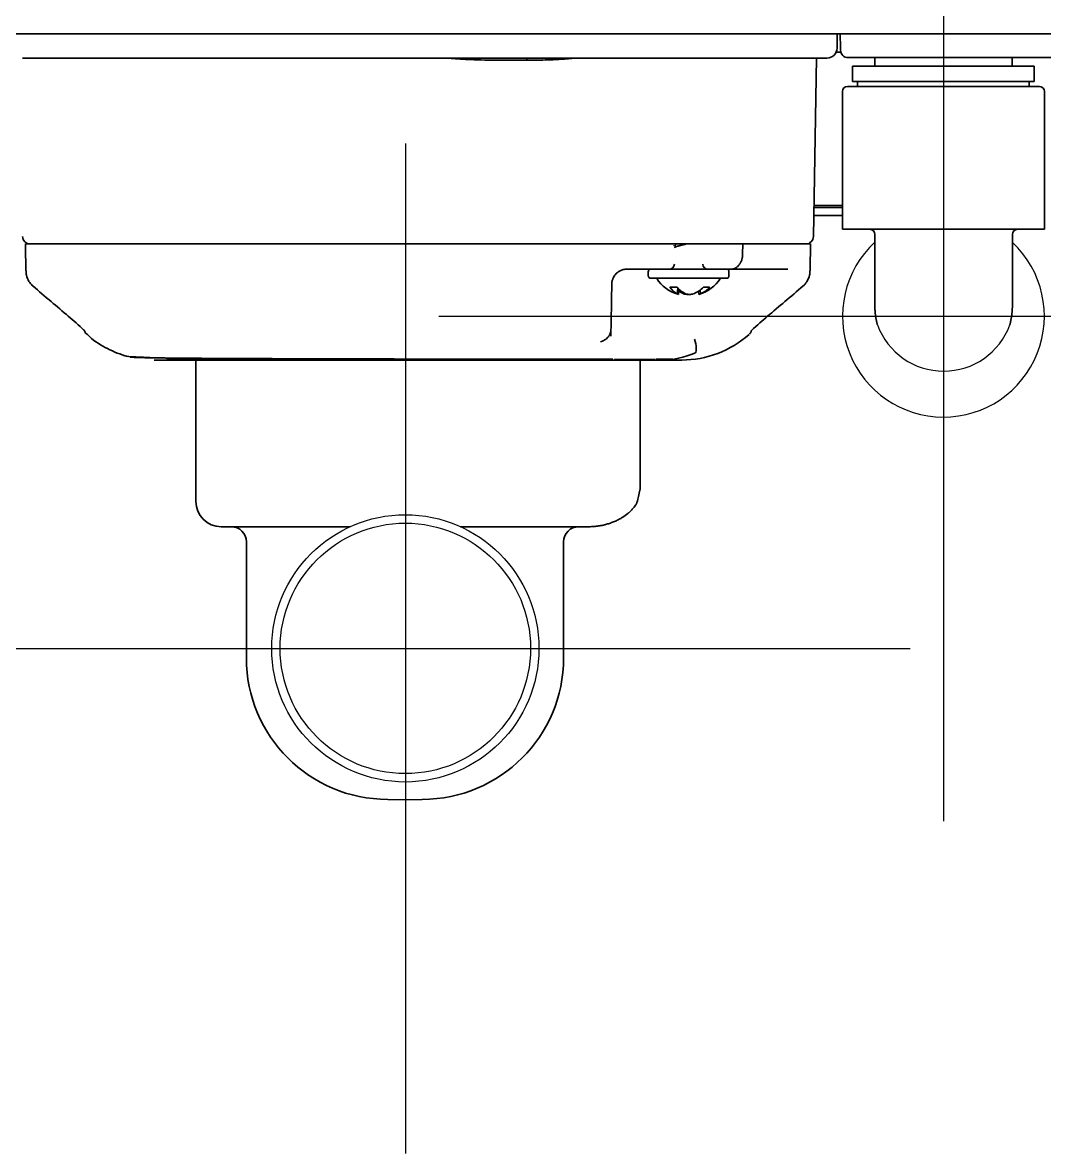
# Model space of a CAD drawing. Header units: inches. Extents: x 90 to 4161, y -506 to 3104.
# Drawn here: x 2301.1 to 2402.3, y 2179.9 to 2291.9 of the extents above; entities that cross this region are included whole.
import ezdxf

# ---------------------------------------------------------------- set-up
doc = ezdxf.new("R2010")
doc.units = ezdxf.units.IN
doc.layers.add('1', color=7, linetype='Continuous', true_color=0xffffff)

msp = doc.modelspace()

# ---------------------------------------------------------------- linework, layer by layer
at = {"color": 4}
for p, q in [((2392.35, 2312.85), (2392.35, 2212.85)), ((2342.35, 2262.85), (2442.35, 2262.85))]:
    msp.add_line(p, q, dxfattribs=at)
at = {"color": 6}
for p, q in [((2339.04, 2279.95), (2339.04, 2179.95)), ((2289.04, 2229.95), (2389.04, 2229.95))]:
    msp.add_line(p, q, dxfattribs=at)
msp.add_line((2337.29, 2215), (2340.72, 2215))
for radius in [13.23, 12.4]:
    msp.add_circle((2339.04, 2229.95), radius)
for centre, radius, start, end in [((2392.35, 2262.85), 10, 132.8436, 46.9023), ((2392.37, 2264.38), 6.98, 200.1021, 339.8979)]:
    msp.add_arc(centre, radius, start, end)
at = {"layer": '1', "color": 7, "linetype": 'Continuous', "lineweight": 35}
for p, q in [((2998.89, 2290.8), (2252.89, 2290.8)), ((2381.81, 2290.8), (2381.81, 2289.4)), ((2382.15, 2289.43), (2382.13, 2290.8)), ((2382.18, 2289), (2381.73, 2289)), ((2382.16, 2289.18), (2382.15, 2289.43)), ((2380.81, 2288.4), (2301.11, 2288.4)), ((2379.46, 2270.73), (2379.77, 2288.4)), ((2410.5, 2288.45), (2382.91, 2288.45)), ((2383.35, 2287.6), (2401.35, 2287.6)), ((2383.35, 2287.6), (2383.35, 2286.1)), ((2385.55, 2288.45), (2385.55, 2287.6)), ((2399.15, 2287.6), (2399.15, 2288.45)), ((2401.35, 2286.1), (2401.35, 2287.6)), ((2392.35, 2285.6), (2382.85, 2285.6)), ((2401.35, 2286.1), (2383.35, 2286.1)), ((2383.85, 2286.1), (2383.85, 2285.6)), ((2401.85, 2285.6), (2392.35, 2285.6)), ((2400.85, 2285.6), (2400.85, 2286.1)), ((2382.35, 2285.1), (2382.35, 2271.45)), ((2402.35, 2271.45), (2402.35, 2285.1)), ((2379.51, 2273.6), (2382.35, 2273.6)), ((2382.36, 2273.8), (2379.52, 2273.8)), ((2379.5, 2272.8), (2382.35, 2272.8)), ((2402.35, 2271.45), (2382.35, 2271.45)), ((2385.55, 2270.95), (2385.55, 2264)), ((2385.55, 2264), (2385.55, 2270.95)), ((2399.18, 2270.95), (2399.18, 2264)), ((2399.18, 2264), (2399.18, 2270.95)), ((2351.06, 2270), (2305.72, 2270)), ((2372.98, 2270), (2351.06, 2270)), ((2365.63, 2269.77), (2365.67, 2269.83)), ((2365.82, 2270), (2365.77, 2269.79)), ((2372.46, 2270), (2372.45, 2268.97)), ((2378.71, 2270), (2377.24, 2270)), ((2301.45, 2267.32), (2301.45, 2267.32)), ((2363.1, 2267.25), (2363.1, 2266.85)), ((2363.25, 2266.6), (2370.95, 2266.6)), ((2371.1, 2266.85), (2371.1, 2267.25)), ((2379.14, 2267.32), (2379.14, 2267.32)), ((2302.13, 2265.85), (2302.12, 2265.85)), ((2366.04, 2265.62), (2365.98, 2265.06)), ((2366.14, 2265.52), (2366.09, 2265)), ((2366.6, 2265.17), (2366.6, 2265.06)), ((2368.09, 2265.31), (2368.12, 2265)), ((2368.26, 2265.43), (2368.29, 2265.06)), ((2378.46, 2265.85), (2378.46, 2265.85)), ((2367.01, 2265.02), (2367.01, 2265)), ((2367.01, 2265), (2367.1, 2265.01)), ((2385.55, 2264), (2385.55, 2264)), ((2399.18, 2264), (2399.18, 2264)), ((2318.29, 2258.5), (2318.29, 2244.5)), ((2318.29, 2244.5), (2318.29, 2258.5)), ((2362.29, 2245.76), (2362.29, 2258.5)), ((2362.29, 2258.5), (2362.29, 2245.76)), ((2362.29, 2245.87), (2362.29, 2245.95)), ((2320.79, 2242), (2333.58, 2242)), ((2320.79, 2242), (2333.58, 2242)), ((2344.5, 2242), (2357.22, 2242)), ((2344.5, 2242), (2352.36, 2242)), ((2323.29, 2240.5), (2323.29, 2229)), ((2323.29, 2229), (2323.29, 2240.5)), ((2354.72, 2229), (2354.72, 2240.5))]:
    msp.add_line(p, q, dxfattribs=at)
for centre, radius, start, end in [((2380.81, 2289.4), 1, 270, 0), ((2382.91, 2289.2), 0.75, 181, 270), ((2382.85, 2285.1), 0.5, 90, 180), ((2401.85, 2285.1), 0.5, 0, 90), ((2301.87, 2270.75), 0.75, 181, 270), ((2378.71, 2270.75), 0.75, 270, 359), ((2385.05, 2270.95), 0.5, 0, 90), ((2385.05, 2270.95), 0.5, 0, 90), ((2399.68, 2270.95), 0.5, 90, 180), ((2399.68, 2270.95), 0.5, 90, 180), ((2363.39, 2267.25), 0.283, 118.0725, 180), ((2365.19, 2268), 0.5, 270, 0), ((2369.02, 2268), 0.5, 180, 270), ((2370.82, 2267.25), 0.283, 0, 61.9275), ((2363.39, 2266.85), 0.283, 180, 241.9275), ((2367.1, 2268.6), 3.74, 212.3241, 253.6076), ((2367.1, 2268.6), 3.74, 286.3924, 327.6759), ((2370.82, 2266.85), 0.283, 298.0725, 0), ((2320.79, 2244.5), 2.5, 180, 270), ((2321.79, 2240.5), 1.5, 0, 90), ((2356.22, 2240.5), 1.5, 90, 180), ((2337.29, 2229), 14, 180, 270), ((2337.29, 2229), 14, 180, 270), ((2340.72, 2229), 14, 270, 0)]:
    msp.add_arc(centre, radius, start, end, dxfattribs=at)
for centre, major_axis, ratio, start_param, end_param in [((2351.08, 2288.18), (0.001, -0.25), 0.01984, 3.666021, 4.694842), ((2366.87, 2268.62), (0.35, 3.71), 0.627676, 2.529365, 2.902086), ((2367.33, 2268.62), (0.36, -3.71), 0.654345, 5.549803, 5.922525), ((2367.29, 2268.62), (0.43, -3.7), 0.775115, 5.720567, 5.896264), ((2366.92, 2268.62), (0.43, 3.7), 0.775115, 3.528514, 3.901235), ((2367.3, 2268.62), (0.41, -3.71), 0.752737, 0.215025, 0.587746), ((2366.51, 2268.65), (0.36, 3.67), 0.257668, 2.955348, 3.072213), ((2367.26, 2268.65), (1.27, -3.46), 0.961631, 5.733637, 5.850503), ((2367.36, 2268.65), (0.81, -3.6), 0.902278, 5.872372, 5.989237), ((2366.94, 2268.65), (1.27, 3.46), 0.961631, 3.574275, 3.691141), ((2367.66, 2268.65), (0.38, -3.67), 0.420739, 0.050717, 0.167582), ((2366.42, 2268.5), (0, 10), 0.999998, 3.14138, 3.87132), ((2367.27, 2260.61), (0.45, -1.43), 0.265232, 0.159057, 1.46792), ((2364.39, 2268.5), (0, 10), 0.911652, 3.141593, 3.522344)]:
    msp.add_ellipse(centre, major_axis=major_axis, ratio=ratio, start_param=start_param, end_param=end_param, dxfattribs=at)
for points, knots in [([(2351.08, 2288.19), (2350.62, 2288.18), (2349.69, 2288.18), (2348.76, 2288.19), (2347.84, 2288.2), (2347.38, 2288.2), (2346.45, 2288.22), (2345.99, 2288.23), (2345.3, 2288.26), (2345.07, 2288.27), (2344.61, 2288.29), (2344.38, 2288.31), (2343.96, 2288.34), (2343.77, 2288.35), (2343.59, 2288.37)], [0, 0, 0, 0, 0.184711, 0.369421, 0.369421, 0.554132, 0.554132, 0.738842, 0.738842, 0.831198, 0.831198, 0.923553, 0.923553, 1, 1, 1, 1]), ([(2355.6, 2288.39), (2355.46, 2288.37), (2355.31, 2288.35), (2355.01, 2288.32), (2354.86, 2288.31), (2354.41, 2288.28), (2354.11, 2288.26), (2353.66, 2288.24), (2353.51, 2288.23), (2353.2, 2288.22), (2353.05, 2288.22), (2352.6, 2288.2), (2352.3, 2288.2), (2351.69, 2288.19), (2351.38, 2288.19), (2351.08, 2288.19)], [0, 0, 0, 0, 0.098851, 0.098851, 0.198979, 0.198979, 0.399234, 0.399234, 0.499362, 0.499362, 0.599489, 0.599489, 0.799745, 0.799745, 1, 1, 1, 1]), ([(2372.46, 2270), (2369.6, 2270), (2362.21, 2270), (2347.78, 2270), (2332.21, 2270), (2317.87, 2270), (2306.94, 2270), (2302.14, 2270), (2301.42, 2270), (2301.4, 2270)], [0, 0, 0, 0, 0.154718, 0.309436, 0.464154, 0.618872, 0.77359, 0.928308, 1, 1, 1, 1]), ([(2365.72, 2269.62), (2365.72, 2269.63), (2365.73, 2269.64), (2365.74, 2269.65), (2365.76, 2269.67), (2365.76, 2269.67), (2365.78, 2269.68), (2365.78, 2269.69), (2365.81, 2269.7), (2365.85, 2269.72), (2365.9, 2269.74), (2365.94, 2269.75), (2365.95, 2269.76), (2365.98, 2269.77), (2366, 2269.77), (2366.05, 2269.79), (2366.08, 2269.8), (2366.16, 2269.82), (2366.19, 2269.83), (2366.26, 2269.84), (2366.28, 2269.85), (2366.32, 2269.86), (2366.34, 2269.86), (2366.41, 2269.88), (2366.46, 2269.89), (2366.55, 2269.91), (2366.6, 2269.92), (2366.7, 2269.94), (2366.75, 2269.95), (2366.8, 2269.96)], [0, 0, 0, 0, 0.037115, 0.12465, 0.12465, 0.168417, 0.168417, 0.212185, 0.212185, 0.29972, 0.387255, 0.387255, 0.431022, 0.431022, 0.47479, 0.47479, 0.562325, 0.562325, 0.64986, 0.64986, 0.693627, 0.693627, 0.737395, 0.737395, 0.82493, 0.82493, 0.912465, 0.912465, 1, 1, 1, 1]), ([(2379.18, 2270), (2379.2, 2270), (2378.43, 2270), (2375.32, 2270), (2372.46, 2270)], [0, 0, 0, 0, 0.349223, 1, 1, 1, 1]), ([(2372.45, 2268.97), (2372.45, 2268.87), (2372.44, 2268.78), (2372.42, 2268.63), (2372.41, 2268.59), (2372.39, 2268.52), (2372.39, 2268.5), (2372.37, 2268.45), (2372.37, 2268.43), (2372.33, 2268.32), (2372.29, 2268.23), (2372.24, 2268.13), (2372.23, 2268.11), (2372.21, 2268.07), (2372.2, 2268.05), (2372.16, 2268), (2372.13, 2267.96), (2372.05, 2267.86), (2372, 2267.8), (2371.92, 2267.73), (2371.9, 2267.72), (2371.87, 2267.69), (2371.85, 2267.68), (2371.8, 2267.65), (2371.74, 2267.61), (2371.67, 2267.57), (2371.61, 2267.55), (2371.59, 2267.54), (2371.56, 2267.54), (2371.54, 2267.53), (2371.53, 2267.53), (2371.45, 2267.51), (2371.38, 2267.5), (2371.3, 2267.5)], [0, 0, 0, 0, 0.125, 0.125, 0.1875, 0.1875, 0.21875, 0.21875, 0.25, 0.25, 0.375, 0.375, 0.40625, 0.40625, 0.4375, 0.4375, 0.5, 0.5, 0.625, 0.625, 0.65625, 0.65625, 0.6875, 0.6875, 0.75, 0.8125, 0.8125, 0.84375, 0.859375, 0.859375, 0.875, 0.875, 1, 1, 1, 1]), ([(2359.67, 2266.71), (2359.71, 2266.77), (2359.75, 2266.84), (2359.84, 2266.95), (2359.88, 2267.01), (2359.96, 2267.09), (2359.99, 2267.11), (2360.04, 2267.16), (2360.07, 2267.18), (2360.15, 2267.24), (2360.21, 2267.28), (2360.3, 2267.33), (2360.32, 2267.34), (2360.38, 2267.37), (2360.41, 2267.38), (2360.51, 2267.42), (2360.57, 2267.44), (2360.69, 2267.47), (2360.75, 2267.48), (2360.84, 2267.49), (2360.87, 2267.49), (2360.93, 2267.5), (2360.96, 2267.5), (2360.99, 2267.5)], [0, 0, 0, 0, 0.125, 0.125, 0.25, 0.25, 0.3125, 0.3125, 0.375, 0.375, 0.5, 0.5, 0.5625, 0.5625, 0.625, 0.625, 0.75, 0.75, 0.875, 0.875, 0.9375, 0.9375, 1, 1, 1, 1]), ([(2360.99, 2267.5), (2361.49, 2267.5), (2361.98, 2267.5), (2362.95, 2267.5), (2363.43, 2267.5), (2364.13, 2267.5), (2364.48, 2267.5), (2364.82, 2267.5), (2365.05, 2267.5), (2365.17, 2267.5), (2365.74, 2267.5), (2366.62, 2267.5), (2367.89, 2267.5), (2368.69, 2267.5), (2369.48, 2267.5), (2369.86, 2267.5), (2370.6, 2267.5), (2370.95, 2267.5), (2371.3, 2267.5)], [0, 0, 0, 0, 0.125, 0.125, 0.25, 0.25, 0.3125, 0.34375, 0.34375, 0.375, 0.375, 0.5, 0.625, 0.75, 0.75, 0.875, 0.875, 1, 1, 1, 1]), ([(2371.3, 2267.5), (2371.65, 2267.5), (2371.98, 2267.5), (2372.62, 2267.5), (2373.23, 2267.5), (2374.05, 2267.5), (2374.55, 2267.5), (2374.91, 2267.5), (2375.02, 2267.5), (2375.19, 2267.5), (2375.24, 2267.5), (2375.35, 2267.5), (2375.61, 2267.5), (2375.85, 2267.5), (2376.21, 2267.5), (2376.37, 2267.5), (2376.66, 2267.5), (2376.8, 2267.5), (2376.92, 2267.5)], [0, 0, 0, 0, 0.125, 0.125, 0.25, 0.375, 0.5, 0.5, 0.5625, 0.5625, 0.59375, 0.59375, 0.625, 0.75, 0.75, 0.875, 0.875, 1, 1, 1, 1]), ([(2301.48, 2267.32), (2301.47, 2267.18), (2301.48, 2266.82), (2301.71, 2266.31), (2301.99, 2265.96), (2302.13, 2265.85), (2302.16, 2265.83)], [0, 0, 0, 0, 0.236229, 0.616362, 0.935534, 1, 1, 1, 1]), ([(2359.49, 2266.02), (2359.49, 2266.1), (2359.5, 2266.18), (2359.52, 2266.3), (2359.53, 2266.35), (2359.56, 2266.43), (2359.57, 2266.47), (2359.58, 2266.51)], [0, 0, 0, 0, 0.5, 0.5, 0.75, 0.75, 1, 1, 1, 1]), ([(2359.58, 2266.51), (2359.59, 2266.52), (2359.59, 2266.53), (2359.6, 2266.55), (2359.6, 2266.56), (2359.61, 2266.57), (2359.61, 2266.58), (2359.62, 2266.6), (2359.62, 2266.61), (2359.63, 2266.62), (2359.63, 2266.62), (2359.63, 2266.63), (2359.64, 2266.64), (2359.64, 2266.65), (2359.65, 2266.66), (2359.66, 2266.68), (2359.66, 2266.69), (2359.67, 2266.7), (2359.67, 2266.7), (2359.67, 2266.71)], [0, 0, 0, 0, 0.25, 0.25, 0.375, 0.375, 0.5, 0.5, 0.625, 0.625, 0.6875, 0.6875, 0.75, 0.75, 0.875, 0.875, 0.9375, 0.9375, 1, 1, 1, 1]), ([(2378.43, 2265.83), (2378.58, 2265.95), (2378.84, 2266.26), (2379.1, 2266.8), (2379.11, 2267.18), (2379.1, 2267.32)], [0, 0, 0, 0, 0.349413, 0.763284, 1, 1, 1, 1]), ([(2301.96, 2266), (2302.49, 2265.54), (2303.57, 2264.61), (2305.31, 2263.14), (2306.53, 2262.09), (2307.2, 2261.47), (2307.28, 2261.39)], [0, 0, 0, 0, 0.396386, 0.715268, 0.965955, 1, 1, 1, 1]), ([(2359.41, 2261.51), (2359.43, 2262.21), (2359.44, 2262.94), (2359.46, 2264.07), (2359.47, 2264.45), (2359.48, 2265.23), (2359.49, 2265.62), (2359.49, 2266.02)], [0, 0, 0, 0, 0.5, 0.5, 0.75, 0.75, 1, 1, 1, 1]), ([(2365.25, 2265.71), (2365.27, 2265.71), (2365.3, 2265.71), (2365.35, 2265.71), (2365.38, 2265.71), (2365.43, 2265.71), (2365.46, 2265.71), (2365.52, 2265.71), (2365.55, 2265.71), (2365.64, 2265.71), (2365.7, 2265.71), (2365.8, 2265.71), (2365.83, 2265.71), (2365.9, 2265.71), (2365.93, 2265.71), (2365.97, 2265.71)], [0, 0, 0, 0, 0.125, 0.125, 0.25, 0.25, 0.375, 0.375, 0.5, 0.5, 0.75, 0.75, 0.875, 0.875, 1, 1, 1, 1]), ([(2368.58, 2265.71), (2368.61, 2265.71), (2368.64, 2265.71), (2368.7, 2265.71), (2368.76, 2265.71), (2368.82, 2265.71), (2368.87, 2265.71), (2368.89, 2265.71), (2368.97, 2265.71), (2369.02, 2265.71), (2369.08, 2265.71), (2369.11, 2265.71), (2369.15, 2265.71), (2369.17, 2265.71), (2369.18, 2265.71)], [0, 0, 0, 0, 0.125, 0.125, 0.25, 0.375, 0.375, 0.5, 0.5, 0.75, 0.75, 0.875, 0.875, 1, 1, 1, 1]), ([(2373.26, 2261.35), (2373.36, 2261.44), (2374.04, 2262.08), (2375.27, 2263.14), (2377.01, 2264.61), (2378.09, 2265.54), (2378.62, 2266)], [0, 0, 0, 0, 0.03946, 0.288739, 0.605832, 1, 1, 1, 1]), ([(2307.27, 2261.4), (2307.27, 2261.4), (2307.28, 2261.36), (2307.3, 2261.28), (2307.36, 2261.18), (2307.42, 2261.12), (2307.45, 2261.09)], [0, 0, 0, 0, 0.015221, 0.376363, 0.720438, 1, 1, 1, 1]), ([(2307.47, 2261.11), (2307.56, 2261.01), (2308.15, 2260.4), (2309.52, 2259.58), (2310.82, 2259.05), (2311.52, 2258.85)], [0, 0, 0, 0, 0.084001, 0.54377, 1, 1, 1, 1]), ([(2358.37, 2260.31), (2358.44, 2260.33), (2358.52, 2260.36), (2358.62, 2260.4), (2358.67, 2260.43), (2358.72, 2260.45), (2358.75, 2260.47), (2358.77, 2260.48), (2358.85, 2260.53), (2358.97, 2260.61), (2359.07, 2260.71), (2359.14, 2260.8), (2359.16, 2260.82), (2359.21, 2260.88), (2359.23, 2260.92), (2359.26, 2260.97), (2359.28, 2261), (2359.29, 2261.01), (2359.31, 2261.06), (2359.32, 2261.09), (2359.36, 2261.19), (2359.38, 2261.25), (2359.4, 2261.35), (2359.4, 2261.38), (2359.41, 2261.42), (2359.41, 2261.42), (2359.41, 2261.43), (2359.41, 2261.44), (2359.41, 2261.47), (2359.41, 2261.5), (2359.41, 2261.51)], [0, 0, 0, 0, 0.125, 0.125, 0.1875, 0.21875, 0.21875, 0.25, 0.25, 0.375, 0.5, 0.5, 0.5625, 0.5625, 0.625, 0.65625, 0.65625, 0.6875, 0.6875, 0.75, 0.75, 0.875, 0.875, 0.9375, 0.9375, 0.945312, 0.945312, 0.953125, 0.96875, 1, 1, 1, 1]), ([(2359.4, 2260.88), (2359.41, 2260.98), (2359.41, 2261.07), (2359.41, 2261.28), (2359.41, 2261.39), (2359.41, 2261.51)], [0, 0, 0, 0, 0.5, 0.5, 1, 1, 1, 1]), ([(2373.31, 2261.4), (2373.31, 2261.37), (2373.3, 2261.35), (2373.26, 2261.23), (2373.2, 2261.15), (2373.12, 2261.08)], [0, 0, 0, 0, 0.237868, 0.237868, 1, 1, 1, 1]), ([(2311.32, 2258.92), (2311.39, 2258.88), (2312.17, 2258.81), (2313.72, 2258.74), (2315.16, 2258.71), (2315.23, 2258.71)], [0, 0, 0, 0, 0.48792, 0.973979, 1, 1, 1, 1]), ([(2311.78, 2258.79), (2311.88, 2258.78), (2312.27, 2258.76), (2313.52, 2258.73), (2315.38, 2258.7), (2317.78, 2258.68), (2320.66, 2258.66), (2323.98, 2258.65), (2327.7, 2258.63), (2331.78, 2258.62), (2336.19, 2258.61), (2340.89, 2258.6), (2345.78, 2258.6), (2350.73, 2258.59), (2355.38, 2258.59), (2358.41, 2258.59), (2359.58, 2258.59), (2359.58, 2258.59)], [0, 0, 0, 0, 0.063042, 0.126786, 0.191625, 0.257913, 0.325761, 0.395108, 0.465802, 0.537641, 0.610438, 0.684265, 0.759713, 0.837433, 0.91752, 0.999693, 1, 1, 1, 1]), ([(2364.39, 2258.5), (2363.9, 2258.5), (2362.77, 2258.5), (2360.6, 2258.5), (2358.03, 2258.5), (2355.14, 2258.5), (2352.02, 2258.5), (2348.72, 2258.5), (2345.37, 2258.5), (2342.13, 2258.5), (2339.03, 2258.5), (2335.96, 2258.5), (2332.84, 2258.5), (2329.65, 2258.5), (2326.47, 2258.5), (2323.46, 2258.5), (2320.82, 2258.5), (2318.64, 2258.5), (2316.92, 2258.5), (2315.62, 2258.5), (2314.7, 2258.5), (2314.22, 2258.5), (2314.15, 2258.5), (2314.17, 2258.5)], [0, 0, 0, 0, 0.048227, 0.096454, 0.14468, 0.192907, 0.241134, 0.289361, 0.337587, 0.385814, 0.434041, 0.482268, 0.530495, 0.578721, 0.626948, 0.675175, 0.723402, 0.771628, 0.819855, 0.868082, 0.916309, 0.964536, 1, 1, 1, 1]), ([(2314.17, 2258.5), (2314.18, 2258.5), (2314.24, 2258.5), (2314.61, 2258.5), (2315.62, 2258.5), (2317.14, 2258.5), (2319.15, 2258.5), (2321.59, 2258.5), (2323.43, 2258.5), (2324.42, 2258.5)], [0, 0, 0, 0, 0.042242, 0.201868, 0.361495, 0.521121, 0.680747, 0.840374, 1, 1, 1, 1]), ([(2315.29, 2258.68), (2315.44, 2258.67), (2315.58, 2258.65), (2315.82, 2258.63), (2315.91, 2258.63), (2316.05, 2258.62), (2316.1, 2258.61), (2316.19, 2258.61), (2316.23, 2258.6), (2316.46, 2258.59), (2316.62, 2258.58), (2316.78, 2258.58)], [0, 0, 0, 0, 0.269206, 0.269206, 0.451905, 0.451905, 0.543254, 0.543254, 0.634603, 0.634603, 1, 1, 1, 1]), ([(2316.78, 2258.58), (2317.13, 2258.57), (2317.47, 2258.56), (2318.15, 2258.56), (2318.48, 2258.55), (2319.16, 2258.55), (2319.49, 2258.56), (2320.15, 2258.56), (2320.48, 2258.57), (2320.81, 2258.58)], [0, 0, 0, 0, 0.25, 0.25, 0.5, 0.5, 0.75, 0.75, 1, 1, 1, 1]), ([(2324.42, 2258.5), (2325, 2258.5), (2325.61, 2258.5), (2326.84, 2258.5), (2327.47, 2258.5), (2328.76, 2258.5), (2329.42, 2258.5), (2330.17, 2258.5), (2330.26, 2258.5), (2330.43, 2258.5), (2330.51, 2258.5), (2330.77, 2258.5), (2330.94, 2258.5), (2331.45, 2258.5), (2331.79, 2258.5), (2332.82, 2258.5), (2333.51, 2258.5), (2334.89, 2258.5), (2335.58, 2258.5), (2336.98, 2258.5), (2337.68, 2258.5), (2338.56, 2258.5), (2338.83, 2258.5), (2339.09, 2258.5), (2339.27, 2258.5), (2339.36, 2258.5), (2339.8, 2258.5), (2340.15, 2258.5), (2341.2, 2258.5), (2341.89, 2258.5), (2343.26, 2258.5), (2343.94, 2258.5), (2345.28, 2258.5), (2345.95, 2258.5), (2346.69, 2258.5), (2346.77, 2258.5), (2346.94, 2258.5), (2347.18, 2258.5), (2347.42, 2258.5), (2347.91, 2258.5), (2348.23, 2258.5), (2349.18, 2258.5), (2349.8, 2258.5), (2351.02, 2258.5), (2351.62, 2258.5), (2352.79, 2258.5), (2353.37, 2258.5), (2354.22, 2258.5), (2354.5, 2258.5), (2354.85, 2258.5), (2354.92, 2258.5), (2355.06, 2258.5), (2355.13, 2258.5), (2355.33, 2258.5), (2355.47, 2258.5), (2356.15, 2258.5), (2356.67, 2258.5), (2357.69, 2258.5), (2358.18, 2258.5), (2359.14, 2258.5), (2359.6, 2258.5), (2360.5, 2258.5), (2360.93, 2258.5), (2361.75, 2258.5), (2362.14, 2258.5), (2362.61, 2258.5), (2362.71, 2258.5), (2362.84, 2258.5), (2362.89, 2258.5), (2362.98, 2258.5), (2363.2, 2258.5), (2363.41, 2258.5), (2363.91, 2258.5), (2364.21, 2258.5), (2364.76, 2258.5), (2365.01, 2258.5), (2365.46, 2258.5), (2365.65, 2258.5), (2365.83, 2258.5), (2365.85, 2258.5), (2365.89, 2258.5), (2365.91, 2258.5), (2365.97, 2258.5), (2366.07, 2258.5), (2366.16, 2258.5), (2366.3, 2258.5), (2366.36, 2258.5), (2366.41, 2258.5), (2366.41, 2258.5), (2366.42, 2258.5)], [0, 0, 0, 0, 0.036437, 0.036437, 0.072873, 0.072873, 0.10931, 0.10931, 0.113865, 0.113865, 0.118419, 0.118419, 0.127528, 0.127528, 0.145747, 0.145747, 0.182183, 0.182183, 0.21862, 0.21862, 0.255056, 0.255056, 0.264166, 0.26872, 0.26872, 0.273275, 0.273275, 0.291493, 0.291493, 0.32793, 0.32793, 0.364366, 0.364366, 0.400803, 0.400803, 0.405358, 0.405358, 0.409912, 0.419021, 0.419021, 0.43724, 0.43724, 0.473676, 0.473676, 0.510113, 0.510113, 0.54655, 0.54655, 0.564768, 0.564768, 0.569323, 0.569323, 0.573877, 0.573877, 0.582986, 0.582986, 0.619423, 0.619423, 0.65586, 0.65586, 0.692296, 0.692296, 0.728733, 0.728733, 0.765169, 0.765169, 0.774279, 0.774279, 0.778833, 0.778833, 0.783388, 0.801606, 0.801606, 0.838043, 0.838043, 0.874479, 0.874479, 0.910916, 0.910916, 0.915471, 0.915471, 0.920025, 0.920025, 0.929134, 0.947353, 0.947353, 0.983789, 0.983789, 1, 1, 1, 1]), ([(2363.8, 2258.58), (2363.46, 2258.57), (2363.11, 2258.56), (2362.43, 2258.56), (2362.1, 2258.55), (2361.43, 2258.55), (2361.09, 2258.56), (2360.43, 2258.56), (2360.1, 2258.57), (2359.77, 2258.58)], [0, 0, 0, 0, 0.25, 0.25, 0.5, 0.5, 0.75, 0.75, 1, 1, 1, 1]), ([(2366.08, 2258.5), (2366.13, 2258.5), (2366.17, 2258.5), (2366.3, 2258.5), (2366.36, 2258.5), (2366.42, 2258.5), (2366.42, 2258.5), (2366.35, 2258.5), (2366.28, 2258.5), (2366.17, 2258.5), (2366.15, 2258.5), (2366.12, 2258.5), (2366.11, 2258.5), (2366.06, 2258.5), (2366.03, 2258.5), (2365.93, 2258.5), (2365.85, 2258.5), (2365.6, 2258.5), (2365.4, 2258.5), (2364.94, 2258.5), (2364.68, 2258.5), (2364.39, 2258.5)], [0, 0, 0, 0, 0.057806, 0.057806, 0.214838, 0.214838, 0.371871, 0.371871, 0.528903, 0.528903, 0.548532, 0.548532, 0.568161, 0.568161, 0.607419, 0.607419, 0.685935, 0.685935, 0.842968, 0.842968, 1, 1, 1, 1]), ([(2357.22, 2242), (2357.31, 2242), (2357.39, 2242), (2357.55, 2242.01), (2357.63, 2242.01), (2357.88, 2242.03), (2358.03, 2242.05), (2358.34, 2242.09), (2358.49, 2242.12), (2358.68, 2242.16), (2358.71, 2242.17), (2358.79, 2242.19), (2358.82, 2242.2), (2358.93, 2242.23), (2359, 2242.25), (2359.21, 2242.31), (2359.35, 2242.35), (2359.61, 2242.45), (2359.74, 2242.5), (2359.92, 2242.58), (2359.98, 2242.61), (2360.1, 2242.67), (2360.27, 2242.76), (2360.43, 2242.85), (2360.74, 2243.04), (2360.93, 2243.17), (2361.11, 2243.33), (2361.13, 2243.34), (2361.17, 2243.38), (2361.19, 2243.4), (2361.25, 2243.45), (2361.36, 2243.55), (2361.46, 2243.65), (2361.65, 2243.86), (2361.75, 2243.99), (2361.86, 2244.15), (2361.88, 2244.19), (2361.92, 2244.25), (2361.94, 2244.28), (2361.99, 2244.38), (2362.02, 2244.44), (2362.29, 2245.76)], [0, 0, 0, 0, 0.03125, 0.03125, 0.0625, 0.0625, 0.125, 0.125, 0.1875, 0.1875, 0.203125, 0.203125, 0.21875, 0.21875, 0.25, 0.25, 0.3125, 0.3125, 0.375, 0.375, 0.40625, 0.40625, 0.4375, 0.5, 0.5, 0.625, 0.625, 0.640625, 0.640625, 0.65625, 0.65625, 0.6875, 0.75, 0.75, 0.875, 0.875, 0.90625, 0.90625, 0.9375, 0.9375, 1, 1, 1, 1])]:
    msp.add_open_spline(points, degree=3, knots=knots, dxfattribs=at)
for points in [[(2301.4, 2270), (2301.45, 2267.32)], [(2379.14, 2267.32), (2379.18, 2270)], [(2323.7, 2258.59), (2321.03, 2258.62)], [(2363.89, 2258.58), (2365.53, 2258.58)]]:
    msp.add_open_spline(points, degree=1, dxfattribs=at)
for points, weights in [([(2385.81, 2261.98), (2385.63, 2262.65), (2385.55, 2263.32), (2385.55, 2264)], [1.07372332759, 1.09955824474, 1.13218317293, 1.17159811216]), ([(2398.92, 2261.98), (2399.1, 2262.65), (2399.18, 2263.32), (2399.18, 2264)], [1.07372332759, 1.09955824474, 1.13218317293, 1.17159811216]), ([(2323.69, 2258.58), (2323.94, 2258.52), (2324.18, 2258.5), (2324.42, 2258.5)], [1.04662396383, 1.05643448959, 1.06779324948, 1.08070024348])]:
    msp.add_rational_spline(points, weights, degree=3, dxfattribs=at)

doc.saveas('drawing.dxf')
